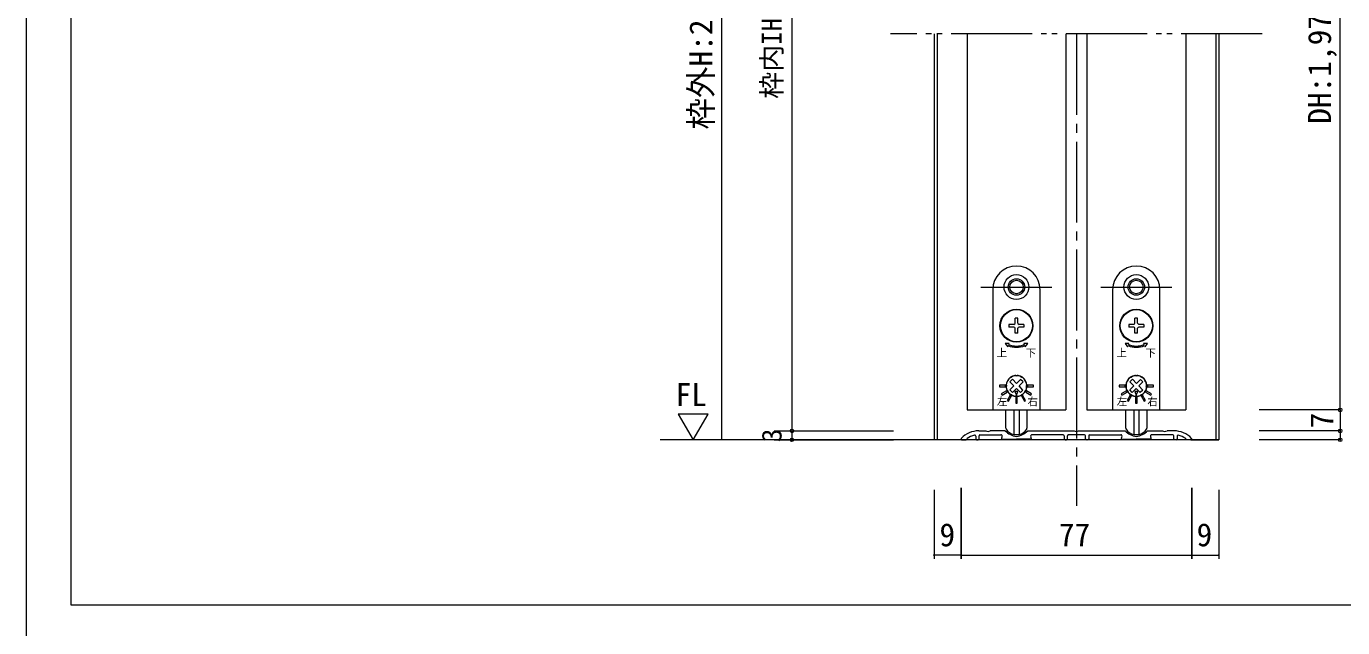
# Model space of a CAD drawing. Units: millimetres on the paper, enlarged 10 times, with parts at other scales. Extents: x -2000 to 2000, y -1385 to 1385.
# Drawn here: x -2000 to -536, y -92 to 576 of the extents above; entities that cross this region are included whole.
import ezdxf
from ezdxf.enums import TextEntityAlignment as Align

# ---------------------------------------------------------------- set-up
doc = ezdxf.new("R2010")
doc.units = ezdxf.units.MM
doc.header["$LTSCALE"] = 10
doc.header["$PDMODE"] = 32
doc.header["$PDSIZE"] = 4
for name, pattern in [('CHAIN2', [12, 9, -1, 1, -1]), ('DOUBLE_CHAIN2', [12.8, 9, -1, 0.6, -0.6, 0.6, -1]), ('USER1', [19.05, 12.7, -6.35])]:
    doc.linetypes.add(name, pattern=pattern)
for name, color, linetype, lineweight in [('1-0_H-SYM', 7, 'Continuous', 20), ('1-1_0', 7, 'Continuous', 20), ('2-0_18', 7, 'Continuous', 18), ('2-9', 7, 'Continuous', 18)]:
    doc.layers.add(name, color=color, linetype=linetype, lineweight=lineweight)
doc.styles.add('ＭＳ ゴシック', font='')
doc.styles.get('ＭＳ ゴシック').set_extended_font_data('MS Gothic')

msp = doc.modelspace()

# ---------------------------------------------------------------- linework, layer by layer
at = {"layer": '1-0_H-SYM'}
msp.add_lwpolyline([(380, -67.5), (-1950, -67.5), (-1950, 1335)], dxfattribs=at)
msp.add_lwpolyline([(380, -67.5), (-1950, -67.5), (-1950, 1335)], dxfattribs=at)
at = {"layer": '1-1_0'}
for points in [[(2000, -1385), (2000, 1385), (-2000, 1385), (-2000, -1385)], [(380, -67.5), (-1950, -67.5), (-1950, 1335)]]:
    msp.add_lwpolyline(points, dxfattribs=at)
at = {"layer": '2-0_18', "color": 4, "lineweight": 9}
for p, q in [((-1226.52, 1060.22), (-1226.52, 116.41)), ((-1148.18, 940.22), (-1148.18, 126.4)), ((-538.3, 149.74), (-538.3, 913.56)), ((-1274.71, 145.09), (-1258.01, 116.41)), ((-1241.52, 145.09), (-1274.71, 145.09)), ((-1258.01, 116.41), (-1241.52, 145.09)), ((-1168.18, 126.4), (-1035.11, 126.4)), ((-1148.18, 126.4), (-1148.18, 116.41)), ((-990.11, 116.41), (-1294.86, 116.41)), ((-1168.18, 116.41), (-1035.11, 116.41))]:
    msp.add_line(p, q, dxfattribs=at)
at = {"layer": '2-0_18', "lineweight": 20}
for p, q in [((-990.11, 568.07), (-990.11, 116.41)), ((-986.78, 568.07), (-986.78, 116.41)), ((-953.44, 568.07), (-953.44, 149.74)), ((-843.44, 568.07), (-843.44, 149.74)), ((-820.11, 568.07), (-820.11, 149.74)), ((-710.11, 568.07), (-710.11, 149.74)), ((-676.78, 568.07), (-676.78, 116.41)), ((-673.44, 568.07), (-673.44, 116.41)), ((-953.44, 149.74), (-843.44, 149.74)), ((-820.11, 149.74), (-710.11, 149.74))]:
    msp.add_line(p, q, dxfattribs=at)
at = {"layer": '2-0_18', "color": 2, "linetype": 'USER1'}
for p, q in [((-937.94, 286.41), (-858.94, 286.41)), ((-804.61, 286.41), (-725.61, 286.41))]:
    msp.add_line(p, q, dxfattribs=at)
at = {"layer": '2-0_18'}
for p, q in [((-924.78, 283.41), (-924.78, 149.74)), ((-872.11, 149.74), (-872.11, 283.41)), ((-791.44, 283.41), (-791.44, 149.74)), ((-738.78, 149.74), (-738.78, 283.41)), ((-896.94, 251.74), (-899.94, 251.74)), ((-899.94, 246.24), (-899.94, 251.74)), ((-896.94, 246.24), (-896.94, 251.74)), ((-763.61, 251.74), (-766.61, 251.74)), ((-766.61, 246.24), (-766.61, 251.74)), ((-763.61, 246.24), (-763.61, 251.74)), ((-901.28, 241.91), (-906.78, 241.91)), ((-899.94, 235.07), (-899.94, 240.57)), ((-896.94, 235.07), (-899.94, 235.07)), ((-896.94, 235.07), (-896.94, 240.57)), ((-890.11, 244.9), (-895.61, 244.9)), ((-890.11, 241.9), (-895.61, 241.9)), ((-890.11, 244.9), (-890.11, 241.9)), ((-767.94, 241.91), (-773.44, 241.91)), ((-766.61, 235.07), (-766.61, 240.57)), ((-763.61, 235.07), (-766.61, 235.07)), ((-763.61, 235.07), (-763.61, 240.57)), ((-756.78, 244.9), (-762.28, 244.9)), ((-756.78, 241.9), (-762.28, 241.9)), ((-756.78, 244.9), (-756.78, 241.9)), ((-905.8, 172.02), (-901.27, 176.44)), ((-901.27, 176.44), (-905.69, 180.97)), ((-898.41, 179.23), (-893.88, 183.66)), ((-772.47, 172.02), (-767.94, 176.44)), ((-767.94, 176.44), (-772.36, 180.97)), ((-765.07, 179.23), (-760.54, 183.66)), ((-903.01, 169.15), (-905.8, 172.02)), ((-903.01, 169.15), (-898.48, 173.58)), ((-894.05, 169.04), (-898.48, 173.58)), ((-891.19, 171.84), (-894.05, 169.04)), ((-769.68, 169.15), (-772.47, 172.02)), ((-769.68, 169.15), (-765.14, 173.58)), ((-760.72, 169.04), (-765.14, 173.58)), ((-757.86, 171.84), (-760.72, 169.04)), ((-924.78, 149.74), (-872.11, 149.74)), ((-910.11, 129.29), (-910.11, 149.74)), ((-901.36, 149.74), (-901.36, 122.23)), ((-895.53, 149.74), (-895.53, 122.23)), ((-886.78, 149.74), (-886.78, 129.29)), ((-791.44, 149.74), (-738.78, 149.74)), ((-776.78, 129.29), (-776.78, 149.74)), ((-768.03, 149.74), (-768.03, 122.23)), ((-762.19, 149.74), (-762.19, 122.23)), ((-753.44, 149.74), (-753.44, 129.29)), ((-901.36, 122.23), (-895.53, 122.23)), ((-768.03, 122.23), (-762.19, 122.23))]:
    msp.add_line(p, q, dxfattribs=at)
for points in [[(-901.28, 244.91), (-906.78, 244.91), (-906.78, 241.91)], [(-767.94, 244.91), (-773.44, 244.91), (-773.44, 241.91)], [(-907.12, 222.46), (-906.61, 223.7), (-910.94, 223.7), (-908.14, 220), (-907.63, 221.23)], [(-889.26, 221.23), (-888.75, 220), (-885.95, 223.7), (-890.28, 223.7), (-889.77, 222.46)], [(-773.78, 222.46), (-773.27, 223.7), (-777.6, 223.7), (-774.8, 220), (-774.29, 221.23)], [(-755.92, 221.23), (-755.41, 220), (-752.62, 223.7), (-756.95, 223.7), (-756.44, 222.46)], [(-898.41, 179.23), (-902.83, 183.77), (-905.69, 180.97)], [(-891.19, 171.84), (-895.61, 176.37), (-891.08, 180.79), (-893.88, 183.66)], [(-765.07, 179.23), (-769.5, 183.77), (-772.36, 180.97)], [(-757.86, 171.84), (-762.28, 176.37), (-757.75, 180.79), (-760.54, 183.66)]]:
    msp.add_lwpolyline(points, dxfattribs=at)
for points in [[(-917.44, 175.57), (-910.78, 175.57), (-910.78, 177.24), (-917.44, 177.24)], [(-879.44, 177.24), (-886.11, 177.24), (-886.11, 175.57), (-879.44, 175.57)], [(-784.11, 175.57), (-777.44, 175.57), (-777.44, 177.24), (-784.11, 177.24)], [(-746.11, 177.24), (-752.78, 177.24), (-752.78, 175.57), (-746.11, 175.57)], [(-914.48, 166.18), (-908.71, 169.52), (-909.54, 170.96), (-915.31, 167.63)], [(-907.22, 159.53), (-903.89, 165.31), (-905.33, 166.14), (-908.66, 160.37)], [(-898.57, 166.07), (-896.85, 170.05), (-900.19, 170.09)], [(-897.61, 164.07), (-899.28, 164.07), (-899.28, 157.41), (-897.61, 157.41)], [(-888.22, 160.37), (-891.55, 166.14), (-893, 165.31), (-889.66, 159.53)], [(-881.57, 167.63), (-887.34, 170.96), (-888.18, 169.52), (-882.4, 166.18)], [(-781.15, 166.18), (-775.37, 169.52), (-776.21, 170.96), (-781.98, 167.63)], [(-773.89, 159.53), (-770.55, 165.31), (-772, 166.14), (-775.33, 160.37)], [(-765.24, 166.07), (-763.52, 170.05), (-766.85, 170.09)], [(-764.28, 164.07), (-765.94, 164.07), (-765.94, 157.41), (-764.28, 157.41)], [(-754.89, 160.37), (-758.22, 166.14), (-759.66, 165.31), (-756.33, 159.53)], [(-748.24, 167.63), (-754.01, 170.96), (-754.84, 169.52), (-749.07, 166.18)]]:
    msp.add_lwpolyline(points, close=True, dxfattribs=at)
for centre, radius in [((-898.44, 286.41), 13.83), ((-898.44, 286.41), 9.17), ((-898.44, 286.41), 7.5), ((-765.11, 286.41), 13.83), ((-765.11, 286.41), 9.17), ((-765.11, 286.41), 7.5), ((-898.44, 243.41), 18.33), ((-898.44, 243.41), 17.83), ((-765.11, 243.41), 18.33), ((-765.11, 243.41), 17.83)]:
    msp.add_circle(centre, radius, dxfattribs=at)
for centre, radius, start, end in [((-898.44, 283.41), 26.33, 0, 180), ((-765.11, 283.41), 26.33, 0, 180), ((-901.28, 246.24), 1.33, 270, 360), ((-901.28, 240.57), 1.33, 360, 90), ((-895.61, 246.24), 1.33, 180, 270), ((-895.61, 240.57), 1.33, 90, 180), ((-767.94, 246.24), 1.33, 270, 360), ((-767.94, 240.57), 1.33, 360, 90), ((-762.28, 246.24), 1.33, 180, 270), ((-762.28, 240.57), 1.33, 90, 180), ((-898.44, 243.41), 24, 247.5, 292.5), ((-898.44, 243.41), 22.67, 247.5, 292.5), ((-765.11, 243.41), 24, 247.5, 292.5), ((-765.11, 243.41), 22.67, 247.5, 292.5), ((-898.44, 176.41), 11.67, 98.90298, 201.09702), ((-906.47, 174.93), 3.33, 159.87866, 190.42431), ((-906.44, 178.08), 3.33, 168.17431, 198.71996), ((-898.44, 176.41), 11.5, 160.42431, 168.17431), ((-898.44, 176.41), 11.17, 176.90028, 181.69834), ((-906.14, 179.14), 3.33, 129.87866, 160.42431), ((-898.44, 176.41), 11.17, 146.90028, 151.69834), ((-904.53, 181.85), 3.33, 138.17431, 168.71996), ((-898.44, 176.41), 11.5, 130.42431, 138.17431), ((-903.74, 182.62), 3.33, 99.87866, 130.42431), ((-898.44, 176.41), 11.17, 116.90028, 121.69834), ((-900.99, 184.16), 3.33, 108.17431, 138.71996), ((-898.44, 176.41), 11.5, 100.42431, 108.17431), ((-899.92, 184.44), 3.33, 69.87866, 100.42431), ((-899.89, 185.63), 2.33, 72.61143, 98.90298), ((-898.44, 190.24), 2.5, 252.61143, 287.38857), ((-898.44, 176.41), 11.17, 86.90028, 91.69834), ((-896.77, 184.4), 3.33, 78.17431, 108.71996), ((-897, 185.63), 2.33, 81.09702, 107.38857), ((-898.44, 176.41), 11.67, 338.90298, 81.09702), ((-898.44, 176.41), 11.5, 70.42431, 78.17431), ((-895.71, 184.1), 3.33, 39.87866, 70.42431), ((-898.44, 176.41), 11.17, 56.90028, 61.69834), ((-893, 182.49), 3.33, 48.17431, 78.71996), ((-898.44, 176.41), 11.5, 40.42431, 48.17431), ((-892.23, 181.7), 3.33, 9.87866, 40.42431), ((-898.44, 176.41), 11.17, 26.90028, 31.69834), ((-890.68, 178.95), 3.33, 18.17431, 48.71996), ((-898.44, 176.41), 11.5, 10.42431, 18.17431), ((-898.44, 176.41), 11.17, 356.90028, 1.69834), ((-890.45, 174.73), 3.33, 348.17431, 18.71996), ((-890.41, 177.88), 3.33, 339.87866, 10.42431), ((-765.11, 176.41), 11.67, 98.90298, 201.09702), ((-773.14, 174.93), 3.33, 159.87866, 190.42431), ((-773.1, 178.08), 3.33, 168.17431, 198.71996), ((-765.11, 176.41), 11.5, 160.42431, 168.17431), ((-765.11, 176.41), 11.17, 176.90028, 181.69834), ((-772.8, 179.14), 3.33, 129.87866, 160.42431), ((-765.11, 176.41), 11.17, 146.90028, 151.69834), ((-771.19, 181.85), 3.33, 138.17431, 168.71996), ((-765.11, 176.41), 11.5, 130.42431, 138.17431), ((-770.4, 182.62), 3.33, 99.87866, 130.42431), ((-765.11, 176.41), 11.17, 116.90028, 121.69834), ((-767.66, 184.16), 3.33, 108.17431, 138.71996), ((-765.11, 176.41), 11.5, 100.42431, 108.17431), ((-766.59, 184.44), 3.33, 69.87866, 100.42431), ((-766.55, 185.63), 2.33, 72.61143, 98.90298), ((-765.11, 190.24), 2.5, 252.61143, 287.38857), ((-765.11, 176.41), 11.17, 86.90028, 91.69834), ((-763.44, 184.4), 3.33, 78.17431, 108.71996), ((-763.66, 185.63), 2.33, 81.09702, 107.38857), ((-765.11, 176.41), 11.67, 338.90298, 81.09702), ((-765.11, 176.41), 11.5, 70.42431, 78.17431), ((-762.37, 184.1), 3.33, 39.87866, 70.42431), ((-765.11, 176.41), 11.17, 56.90028, 61.69834), ((-759.66, 182.49), 3.33, 48.17431, 78.71996), ((-765.11, 176.41), 11.5, 40.42431, 48.17431), ((-758.89, 181.7), 3.33, 9.87866, 40.42431), ((-765.11, 176.41), 11.17, 26.90028, 31.69834), ((-757.35, 178.95), 3.33, 18.17431, 48.71996), ((-765.11, 176.41), 11.5, 10.42431, 18.17431), ((-765.11, 176.41), 11.17, 356.90028, 1.69834), ((-757.12, 174.73), 3.33, 348.17431, 18.71996), ((-757.08, 177.88), 3.33, 339.87866, 10.42431), ((-898.44, 176.41), 11.5, 190.42431, 198.17431), ((-906.2, 173.86), 3.33, 198.17431, 228.71996), ((-907.15, 173.05), 2.33, 201.09702, 227.38857), ((-910.42, 169.49), 2.5, 12.61143, 47.38857), ((-898.44, 176.41), 11.17, 206.90028, 211.69834), ((-905.71, 170.54), 2.33, 192.61143, 218.90298), ((-904.66, 171.11), 3.33, 189.87866, 220.42431), ((-898.44, 176.41), 11.67, 218.90298, 321.09702), ((-898.44, 176.41), 11.5, 220.42431, 228.17431), ((-903.89, 170.32), 3.33, 228.17431, 258.71996), ((-898.44, 176.41), 11.17, 236.90028, 241.69834), ((-901.18, 168.71), 3.33, 219.87866, 250.42431), ((-898.44, 176.41), 11.5, 250.42431, 258.17431), ((-900.12, 168.41), 3.33, 258.17431, 288.71996), ((-898.44, 176.41), 11.17, 266.90028, 271.69834), ((-896.96, 168.37), 3.33, 249.87866, 280.42431), ((-898.44, 176.41), 11.5, 280.42431, 288.17431), ((-895.9, 168.65), 3.33, 288.17431, 318.71996), ((-898.44, 176.41), 11.17, 296.90028, 301.69834), ((-893.15, 170.19), 3.33, 279.87866, 310.42431), ((-898.44, 176.41), 11.5, 310.42431, 318.17431), ((-892.36, 170.96), 3.33, 318.17431, 348.71996), ((-891.18, 170.54), 2.33, 321.09702, 347.38857), ((-898.44, 176.41), 11.17, 326.90028, 331.69834), ((-886.46, 169.49), 2.5, 132.61143, 167.38857), ((-890.75, 173.67), 3.33, 309.87866, 340.42431), ((-889.73, 173.05), 2.33, 312.61143, 338.90298), ((-898.44, 176.41), 11.5, 340.42431, 348.17431), ((-765.11, 176.41), 11.5, 190.42431, 198.17431), ((-772.87, 173.86), 3.33, 198.17431, 228.71996), ((-773.82, 173.05), 2.33, 201.09702, 227.38857), ((-777.09, 169.49), 2.5, 12.61143, 47.38857), ((-765.11, 176.41), 11.17, 206.90028, 211.69834), ((-772.37, 170.54), 2.33, 192.61143, 218.90298), ((-771.33, 171.11), 3.33, 189.87866, 220.42431), ((-765.11, 176.41), 11.67, 218.90298, 321.09702), ((-765.11, 176.41), 11.5, 220.42431, 228.17431), ((-770.56, 170.32), 3.33, 228.17431, 258.71996), ((-765.11, 176.41), 11.17, 236.90028, 241.69834), ((-767.85, 168.71), 3.33, 219.87866, 250.42431), ((-765.11, 176.41), 11.5, 250.42431, 258.17431), ((-766.78, 168.41), 3.33, 258.17431, 288.71996), ((-765.11, 176.41), 11.17, 266.90028, 271.69834), ((-763.63, 168.37), 3.33, 249.87866, 280.42431), ((-765.11, 176.41), 11.5, 280.42431, 288.17431), ((-762.56, 168.65), 3.33, 288.17431, 318.71996), ((-765.11, 176.41), 11.17, 296.90028, 301.69834), ((-759.81, 170.19), 3.33, 279.87866, 310.42431), ((-765.11, 176.41), 11.5, 310.42431, 318.17431), ((-759.02, 170.96), 3.33, 318.17431, 348.71996), ((-757.85, 170.54), 2.33, 321.09702, 347.38857), ((-765.11, 176.41), 11.17, 326.90028, 331.69834), ((-753.13, 169.49), 2.5, 132.61143, 167.38857), ((-757.41, 173.67), 3.33, 309.87866, 340.42431), ((-756.4, 173.05), 2.33, 312.61143, 338.90298), ((-765.11, 176.41), 11.5, 340.42431, 348.17431), ((-908.44, 129.29), 1.67, 180, 210.56067), ((-898.4, 135.23), 13.33, 210.56067, 257.16143), ((-898.49, 135.23), 13.33, 282.83857, 329.43933), ((-888.44, 129.29), 1.67, 329.43933, 360), ((-775.11, 129.29), 1.67, 180, 210.56067), ((-765.06, 135.23), 13.33, 210.56067, 257.16143), ((-765.16, 135.23), 13.33, 282.83857, 329.43933), ((-755.11, 129.29), 1.67, 329.43933, 360)]:
    msp.add_arc(centre, radius, start, end, dxfattribs=at)
at = {"layer": '2-0_18', "color": 4}
for p in [(-1148.18, 126.4), (-1148.18, 116.41)]:
    msp.add_point(p, dxfattribs=at)
at = {"layer": '2-9', "linetype": 'DOUBLE_CHAIN2', "lineweight": 20}
msp.add_line((-625.11, 568.07), (-1038.44, 568.07), dxfattribs=at)
at = {"layer": '2-9', "color": 4, "linetype": 'CHAIN2', "lineweight": 9}
msp.add_line((-831.78, 568.07), (-831.78, 43.07), dxfattribs=at)
at = {"layer": '2-9', "color": 4, "lineweight": 9}
for p, q in [((-538.3, 149.74), (-628.59, 149.74)), ((-538.3, 149.74), (-538.3, 126.41)), ((-538.3, 126.41), (-628.59, 126.41)), ((-538.3, 126.41), (-538.3, 116.41)), ((-538.3, 116.41), (-628.59, 116.41))]:
    msp.add_line(p, q, dxfattribs=at)
at = {"layer": '2-9'}
for p, q in [((-953.44, 117.4), (-953.44, 117.93)), ((-943.77, 120.64), (-943.77, 117.4)), ((-940.49, 126.4), (-932.61, 126.4)), ((-940.11, 117.4), (-940.11, 121.07)), ((-939.11, 122.07), (-915.84, 122.07)), ((-930.44, 122.07), (-915.84, 122.07)), ((-910.94, 126.4), (-927.61, 126.4)), ((-914.97, 118.57), (-914.4, 119.57)), ((-885.94, 126.4), (-834.28, 126.4)), ((-881.91, 118.57), (-882.49, 119.57)), ((-846.44, 122.07), (-881.04, 122.07)), ((-845.44, 121.07), (-845.44, 117.4)), ((-841.78, 117.4), (-841.78, 121.07)), ((-822.78, 122.07), (-840.78, 122.07)), ((-829.28, 126.4), (-777.61, 126.4)), ((-821.78, 117.4), (-821.78, 121.07)), ((-818.11, 121.07), (-818.11, 117.4)), ((-817.11, 122.07), (-782.51, 122.07)), ((-781.64, 118.57), (-781.07, 119.57)), ((-752.61, 126.4), (-735.94, 126.4)), ((-748.58, 118.57), (-749.15, 119.57)), ((-724.44, 122.07), (-747.71, 122.07)), ((-723.06, 126.4), (-730.94, 126.4)), ((-723.44, 117.4), (-723.44, 121.07)), ((-719.78, 120.64), (-719.78, 117.4)), ((-710.11, 117.4), (-710.11, 117.93)), ((-959.11, 116.41), (-954.44, 116.41)), ((-942.77, 116.41), (-941.11, 116.41)), ((-914.11, 117.07), (-898.44, 117.07)), ((-882.78, 117.07), (-898.44, 117.07)), ((-844.44, 116.41), (-842.78, 116.41)), ((-819.11, 116.41), (-820.78, 116.41)), ((-780.78, 117.07), (-765.11, 117.07)), ((-749.44, 117.07), (-765.11, 117.07)), ((-720.78, 116.41), (-722.44, 116.41)), ((-704.44, 116.41), (-709.11, 116.41))]:
    msp.add_line(p, q, dxfattribs=at)
at = {"layer": '2-9', "lineweight": 20}
for p, q in [((-965.11, 116.41), (-990.11, 116.41)), ((-673.44, 116.41), (-990.11, 116.41)), ((-703.44, 116.41), (-673.44, 116.41)), ((-990.11, 60.98), (-990.11, -15.91)), ((-673.44, 60.98), (-673.44, -15.91)), ((-960.11, -11.74), (-990.11, -11.74)), ((-960.63, -11.74), (-959.59, -11.74)), ((-959.59, -11.74), (-960.63, -11.74)), ((-960.11, -11.74), (-703.44, -11.74)), ((-703.44, -11.74), (-673.44, -11.74))]:
    msp.add_line(p, q, dxfattribs=at)
for points in [[(-960.11, 60.98), (-960.11, -15.91), (-960.11, 63.07), (-960.11, -15.91)], [(-703.44, 60.98), (-703.44, -15.91), (-703.44, 63.07), (-703.44, -15.91)]]:
    msp.add_lwpolyline(points, dxfattribs=at)
msp.add_circle((-703.44, -11.74), 0.521, dxfattribs=at)
at = {"layer": '2-9'}
for centre, radius, start, end in [((-959.11, 117.4), 1, 136.50339, 270), ((-940.49, 99.74), 26.67, 90, 136.50339), ((-954.44, 117.4), 1, 270, 0), ((-940.49, 99.74), 22.33, 101.58901, 125.44735), ((-944.77, 120.64), 1, 0, 101.58901), ((-942.77, 117.4), 1, 180, 270), ((-941.11, 117.4), 1, 270, 0), ((-939.11, 121.07), 1, 90, 180), ((-930.11, 130.76), 5.02, 240.13717, 299.86283), ((-915.84, 120.4), 1.67, 330, 90), ((-914.11, 118.07), 1, 150, 270), ((-895.43, 141.53), 21.67, 224.26307, 261.9973), ((-901.46, 141.53), 21.67, 278.0027, 315.73693), ((-882.78, 118.07), 1, 270, 30), ((-881.04, 120.4), 1.67, 90, 210), ((-846.44, 121.07), 1, 0, 90), ((-844.44, 117.4), 1, 180, 270), ((-842.78, 117.4), 1, 270, 0), ((-840.78, 121.07), 1, 90, 180), ((-831.78, 130.76), 5.02, 240.13717, 299.86283), ((-822.78, 121.07), 1, 0, 90), ((-820.78, 117.4), 1, 180, 270), ((-819.11, 117.4), 1, 270, 0), ((-817.11, 121.07), 1, 90, 180), ((-782.51, 120.4), 1.67, 330, 90), ((-780.78, 118.07), 1, 150, 270), ((-762.09, 141.53), 21.67, 224.26307, 261.9973), ((-768.13, 141.53), 21.67, 278.0027, 315.73693), ((-749.44, 118.07), 1, 270, 30), ((-747.71, 120.4), 1.67, 90, 210), ((-733.44, 130.76), 5.02, 240.13717, 299.86283), ((-724.44, 121.07), 1, 0, 90), ((-722.44, 117.4), 1, 180, 270), ((-723.06, 99.74), 26.67, 43.49661, 90), ((-720.78, 117.4), 1, 270, 0), ((-718.78, 120.64), 1, 78.41099, 180), ((-723.06, 99.74), 22.33, 54.55265, 78.41099), ((-709.11, 117.4), 1, 180, 270), ((-704.44, 117.4), 1, 270, 43.49661)]:
    msp.add_arc(centre, radius, start, end, dxfattribs=at)
at = {"layer": '2-9', "lineweight": 20}
for centre, start, end in [((-990.11, -11.74), 0, 180), ((-990.11, -11.74), 180, 0), ((-960.11, -11.74), 0, 180), ((-960.11, -11.74), 180, 0), ((-673.44, -11.74), 0, 180), ((-673.44, -11.74), 180, 0)]:
    msp.add_arc(centre, 0.521, start, end, dxfattribs=at)
at = {"layer": '2-9', "color": 4}
for p in [(-538.3, 149.74), (-538.3, 126.41), (-538.3, 116.41)]:
    msp.add_point(p, dxfattribs=at)

# ---------------------------------------------------------------- texts
at = {"layer": '2-0_18', "style": 'ＭＳ ゴシック'}
for s, height, p in [('枠内IH:1,985', 21.99, (-1153.18, 495.81)), ('枠外H:2,024', 25.66, (-1229.03, 461.65)), ('DH:1,970', 25.66, (-540.81, 467.98)), ('3', 21.99, (-1153.18, 113.9))]:
    msp.add_text(s, height=height, rotation=90, dxfattribs=at).set_placement(p, align=Align.BOTTOM_LEFT)
for s, height, p in [('上', 8.55, (-920.52, 206.35)), ('下', 8.55, (-888.2, 206.09)), ('上', 8.55, (-787.19, 206.35)), ('下', 8.55, (-754.86, 206.09)), ('FL', 25.66, (-1277.67, 146.2)), ('左', 8.55, (-920.21, 152.17)), ('右', 8.55, (-886.23, 152.09)), ('左', 8.55, (-786.87, 152.17)), ('右', 8.55, (-752.9, 152.09))]:
    msp.add_text(s, height=height, dxfattribs=at).set_placement(p, align=Align.BOTTOM_LEFT)
at = {"layer": '2-9', "style": 'ＭＳ ゴシック'}
msp.add_text('7', height=25.66, rotation=90, dxfattribs=at).set_placement((-538.3, 129.32), align=Align.BOTTOM_LEFT)
for s, p in [('9', (-984.13, -9.66)), ('77', (-851.33, -9.66)), ('9', (-698.06, -9.66))]:
    msp.add_text(s, height=25.66, dxfattribs=at).set_placement(p, align=Align.BOTTOM_LEFT)

doc.saveas('drawing.dxf')
